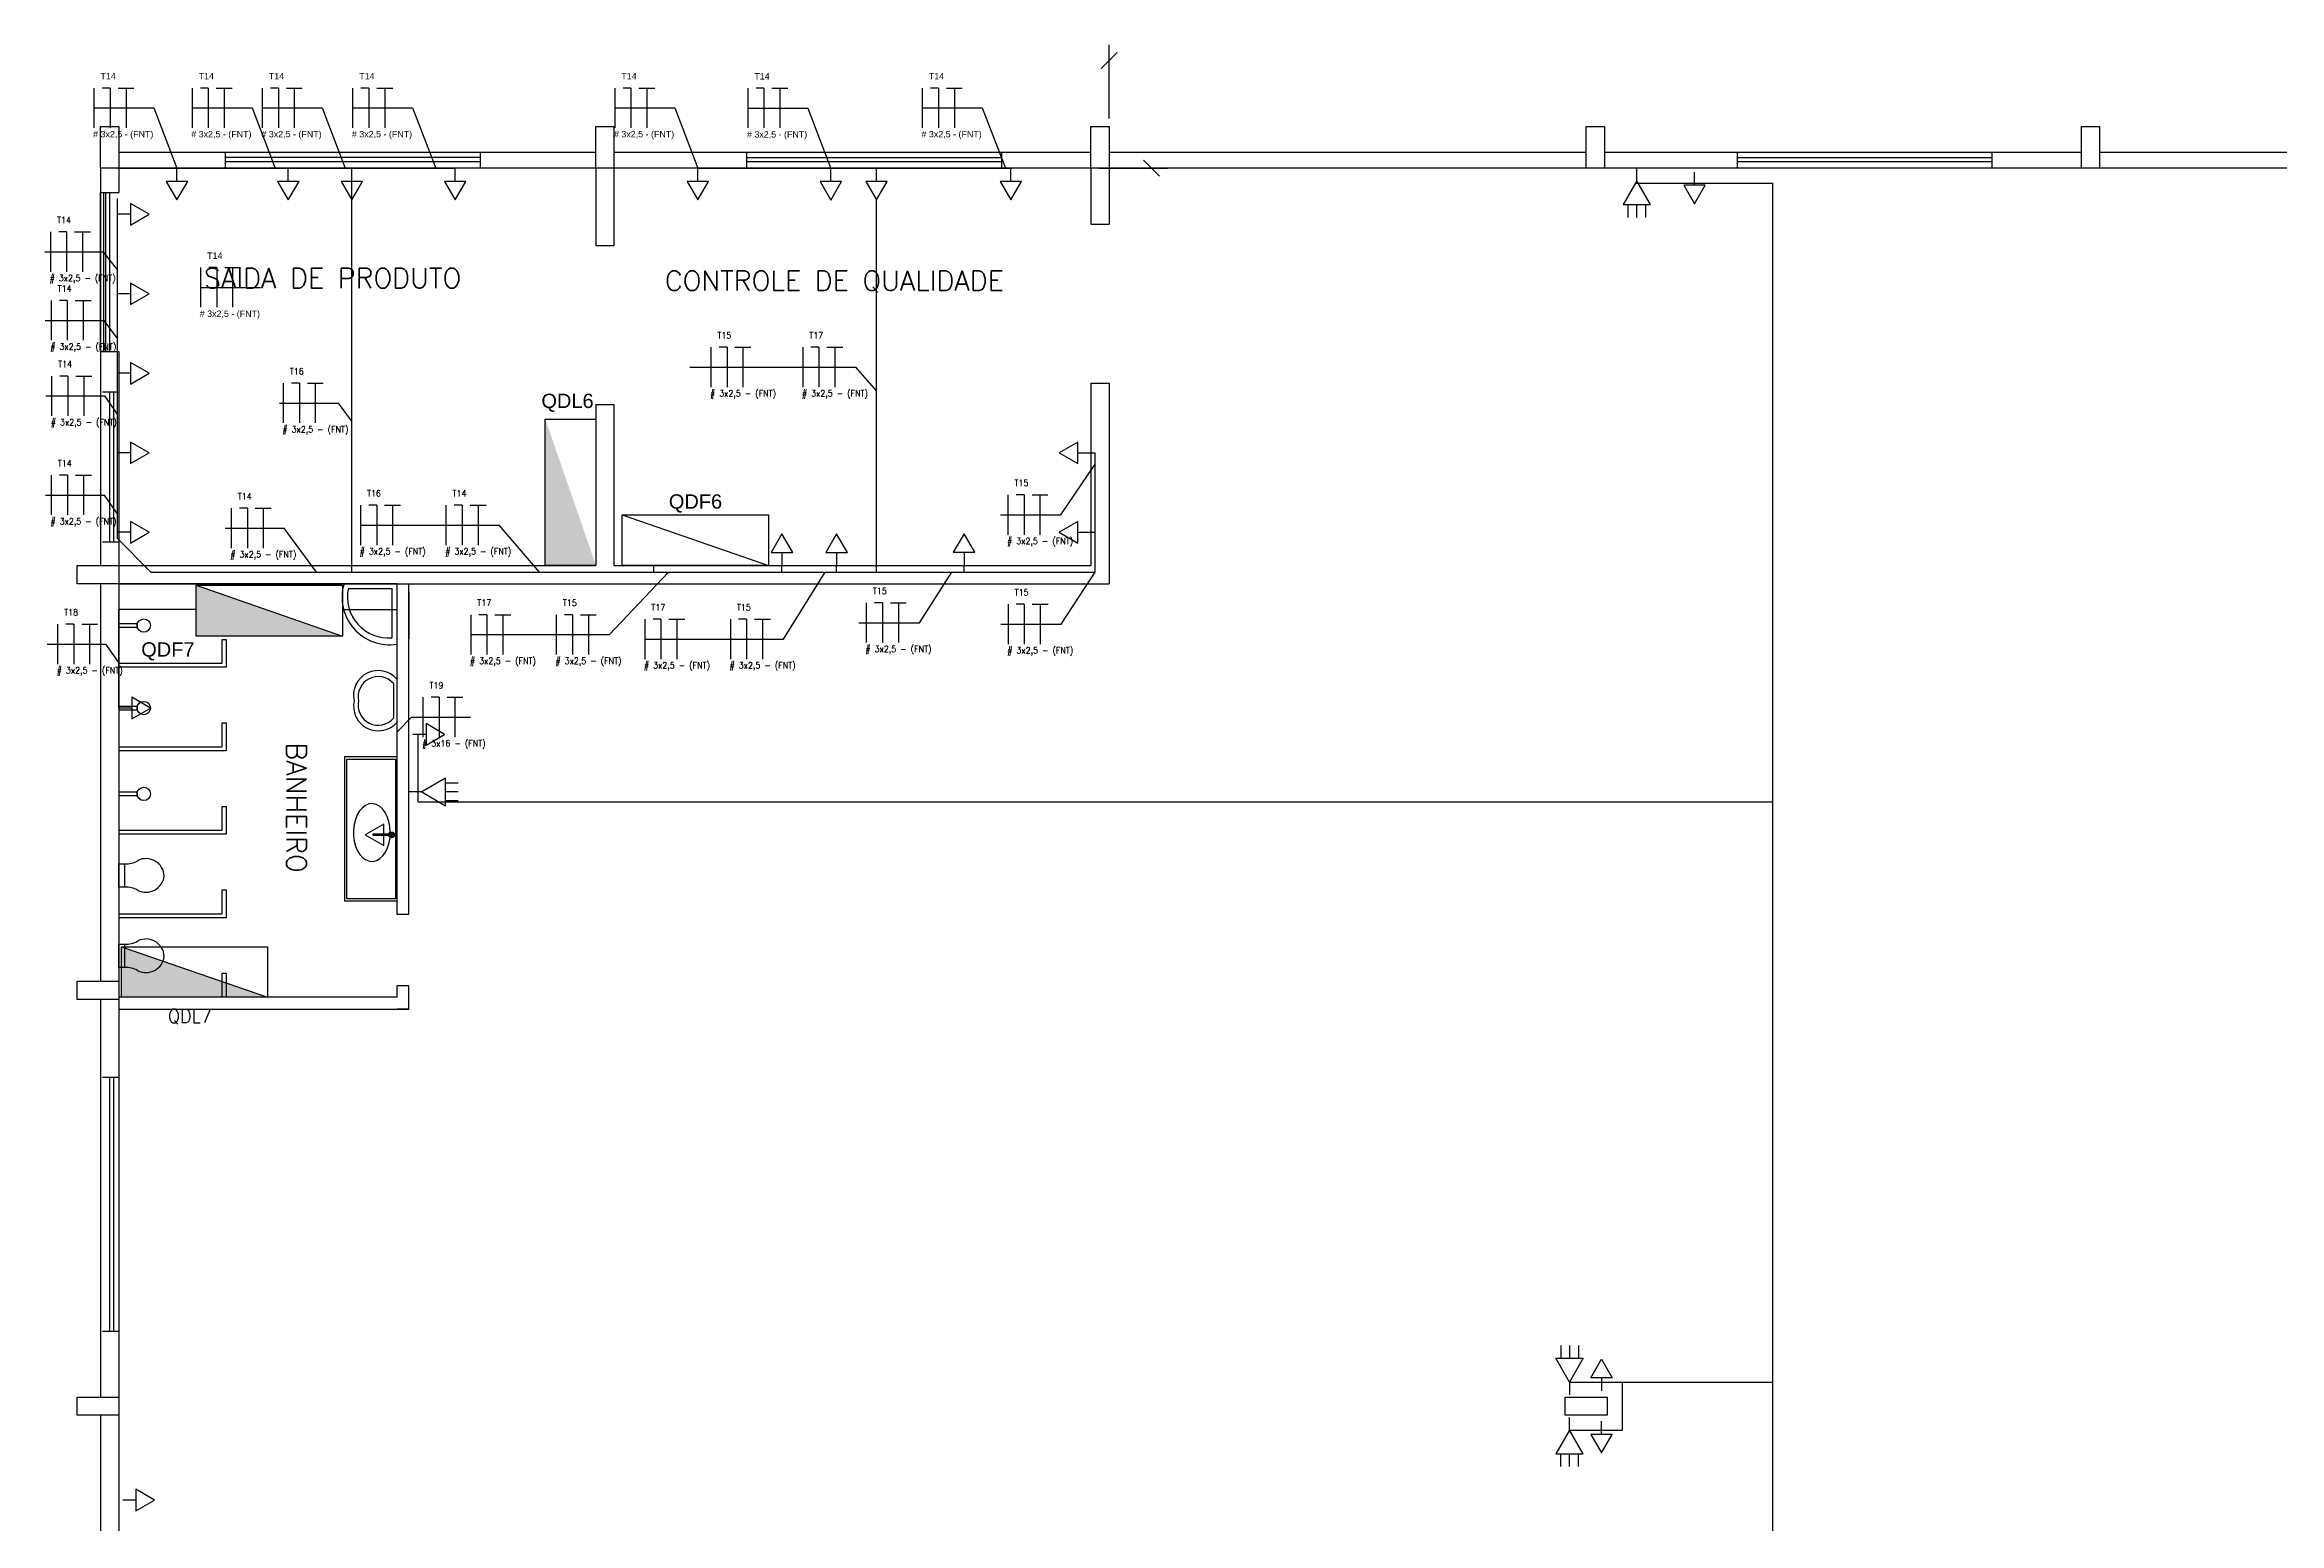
# Model space of a CAD drawing. Extents: x -646 to 641, y -554 to 322.
# Drawn here: x 355.84 to 383.95, y 109.43 to 128.03 of the extents above; entities that cross this region are included whole.
import ezdxf

# ---------------------------------------------------------------- set-up
doc = ezdxf.new("R2010")
doc.units = 0
doc.header["$MEASUREMENT"] = 0
for name, color, linetype in [('_ARQ', 5, 'Continuous'), ('_ARQ-TEXTO', 4, 'Continuous'), ('_COTAS', 4, 'Continuous'), ('_ELT-PONTO', 2, 'Continuous'), ('_ELT-PONTO-TEXTO', 4, 'Continuous'), ('_ELT_ELETRODUTOS', 6, 'Continuous'), ('ELET_FIAÇÃO', 1, 'Continuous')]:
    doc.layers.add(name, color=color, linetype=linetype)
doc.styles.add('textstyle3', font='romans')
doc.styles.add('textstyle4', font='arial.ttf')
doc.styles.add('textstyle6', font='Standard')

# ---------------------------------------------------------------- blocks, each defined once
blk = doc.blocks.new('_OBLIQUE')
at = {"color": 0, "linetype": 'ByBlock'}
blk.add_line((-0.5, -0.5), (0.5, 0.5), dxfattribs=at)
blk = doc.blocks.new('TOM_Monof_baixa')
at = {"layer": '_ELT-PONTO'}
for p, q in [((0.166, 0), (0, 0)), ((0.399, 0), (0.166, 0.135)), ((0.166, 0.135), (0.166, -0.135)), ((0.166, -0.135), (0.399, 0))]:
    blk.add_line(p, q, dxfattribs=at)
blk = doc.blocks.new('FIACAO_LAMP_FNT')
at = {"layer": 'ELET_FIAÇÃO', "color": 4, "linetype": 'Continuous'}
for p, q in [((0, -0.25), (0, 0.25)), ((0.2, 0.25), (0.1, 0.25)), ((0.2, 0.25), (0.2, -0.25)), ((0.3, 0.25), (0.5, 0.25)), ((0.4, 0.25), (0.4, -0.25))]:
    blk.add_line(p, q, dxfattribs=at)
at = {"layer": 'ELET_FIAÇÃO', "color": 4, "linetype": 'Continuous', "style": 'textstyle4'}
for tag, p in [('C', (0.079, 0.36)), ('B', (-0.014, -0.37))]:
    blk.add_attdef(tag, p, '', height=0.08, dxfattribs=at)
blk = doc.blocks.new('TOM_Trif_Baixa')
at = {"layer": '_ELT-PONTO'}
for p, q in [((-0.619, 0.111), (-0.459, 0.111)), ((-0.619, 0), (-0.459, 0)), ((-0.16, 0), (0, 0)), ((-0.619, -0.111), (-0.459, -0.111))]:
    blk.add_line(p, q, dxfattribs=at)
blk.add_lwpolyline([(-0.16, 0), (-0.459, 0.172), (-0.459, -0.172)], close=True, dxfattribs=at)

msp = doc.modelspace()

# ---------------------------------------------------------------- hatches: boundary and pattern name
at = {"layer": '_ELT-PONTO', "linetype": 'Continuous', "transparency": 33554687}
for points in [[(362.133, 123.323), (362.77, 121.483), (362.133, 121.483)], [(359.582, 120.595), (357.742, 121.232), (357.742, 120.595)]]:
    msp.add_hatch(color=256, dxfattribs=at).paths.add_polyline_path(points)
msp.add_hatch(color=256, dxfattribs=at).paths.add_polyline_path([(358.64, 116.05), (356.8, 116.687), (356.8, 116.05)], flags=0)

# ---------------------------------------------------------------- linework, layer by layer
at = {"layer": '_ARQ', "linetype": 'Continuous'}
for p, q in [((369.226, 127.105), (369.226, 128.034)), ((393.914, 126.481), (356.768, 126.481)), ((356.768, 126.481), (356.768, 126.175)), ((362.768, 126.481), (362.768, 125.507)), ((362.997, 126.481), (362.997, 125.507)), ((368.997, 126.481), (368.997, 125.775)), ((369.097, 126.481), (369.96, 126.481)), ((369.226, 126.481), (369.226, 125.775)), ((356.539, 126.175), (356.768, 126.175)), ((356.578, 124.175), (356.578, 126.175)), ((356.604, 124.175), (356.604, 126.175)), ((368.997, 125.775), (369.226, 125.775)), ((362.768, 125.507), (362.997, 125.507)), ((356.539, 124.175), (356.768, 124.175)), ((356.768, 124.175), (356.768, 87.611)), ((368.997, 123.775), (368.997, 121.481)), ((368.997, 123.775), (369.226, 123.775)), ((369.226, 123.775), (369.226, 121.252)), ((362.768, 123.507), (362.768, 121.481)), ((362.768, 123.507), (362.997, 123.507)), ((362.997, 123.507), (362.997, 121.481)), ((356.768, 121.481), (362.768, 121.481)), ((362.997, 121.481), (368.997, 121.481)), ((356.768, 121.252), (369.226, 121.252)), ((359.656, 121.195), (360.208, 121.195)), ((360.208, 120.573), (360.208, 121.195)), ((360.418, 121.152), (360.418, 120.559)), ((360.223, 119.998), (360.223, 119.56)), ((359.969, 118.106), (360.166, 118.106)), ((359.969, 118.084), (359.969, 118.106)), ((360.165, 118.084), (359.969, 118.084)), ((360.179, 118.094), (360.163, 118.094)), ((360.179, 118.093), (360.163, 118.093)), ((360.179, 118.092), (360.163, 118.092)), ((360.173, 118.118), (360.184, 118.106)), ((360.173, 118.068), (360.184, 118.079)), ((360.174, 118.118), (360.185, 118.107)), ((360.174, 118.067), (360.185, 118.078)), ((360.175, 118.12), (360.186, 118.108)), ((360.175, 118.066), (360.186, 118.078)), ((360.198, 118.113), (360.198, 118.129)), ((360.198, 118.057), (360.198, 118.072)), ((360.2, 118.113), (360.2, 118.129)), ((360.2, 118.057), (360.2, 118.072)), ((360.201, 118.113), (360.201, 118.129)), ((360.201, 118.057), (360.201, 118.072)), ((360.213, 118.108), (360.225, 118.119)), ((360.213, 118.078), (360.224, 118.066)), ((360.214, 118.107), (360.226, 118.118)), ((360.214, 118.078), (360.225, 118.067)), ((360.215, 118.106), (360.227, 118.117)), ((360.215, 118.079), (360.226, 118.068)), ((360.22, 118.094), (360.236, 118.094)), ((360.22, 118.093), (360.236, 118.093)), ((360.22, 118.092), (360.236, 118.092)), ((360.268, 116.052), (360.268, 116.194)), ((360.418, 115.902), (360.418, 116.194))]:
    msp.add_line(p, q, dxfattribs=at)
at = {"layer": '_ARQ'}
for p, q in [((356.768, 126.681), (362.768, 126.681)), ((358.112, 126.481), (358.112, 126.684)), ((358.112, 126.619), (361.309, 126.619)), ((358.112, 126.565), (361.309, 126.565)), ((361.312, 126.684), (361.312, 126.481)), ((362.997, 126.681), (368.997, 126.681)), ((364.67, 126.478), (364.67, 126.681)), ((364.67, 126.616), (367.867, 126.616)), ((364.67, 126.563), (367.867, 126.563)), ((367.87, 126.681), (367.87, 126.478)), ((369.226, 126.681), (375.226, 126.681)), ((375.456, 126.681), (381.456, 126.681)), ((377.129, 126.478), (377.129, 126.681)), ((377.129, 126.616), (380.326, 126.616)), ((377.129, 126.563), (380.326, 126.563)), ((380.329, 126.681), (380.329, 126.478)), ((381.685, 126.681), (387.685, 126.681)), ((356.539, 126.481), (356.539, 121.481)), ((356.565, 123.667), (356.768, 123.667)), ((356.65, 123.667), (356.65, 121.776)), ((356.703, 123.667), (356.703, 121.776)), ((356.768, 121.774), (356.565, 121.774)), ((356.539, 121.252), (356.539, 116.252)), ((356.768, 121.252), (356.768, 112.902)), ((360.268, 121.252), (356.768, 121.252)), ((360.268, 117.094), (360.268, 121.252)), ((360.418, 117.094), (360.418, 121.252)), ((356.768, 120.752), (356.998, 120.752)), ((356.998, 120.702), (356.774, 120.702)), ((356.998, 120.752), (356.998, 120.702)), ((358.068, 120.252), (358.068, 120.552)), ((358.068, 120.552), (358.118, 120.552)), ((358.118, 120.552), (358.118, 120.202)), ((356.768, 120.252), (358.068, 120.252)), ((358.118, 120.202), (356.768, 120.202)), ((356.768, 119.714), (356.998, 119.714)), ((356.998, 119.664), (356.774, 119.664)), ((356.998, 119.714), (356.998, 119.664)), ((358.068, 119.502), (358.118, 119.502)), ((358.068, 119.202), (358.068, 119.502)), ((358.118, 119.502), (358.118, 119.152)), ((356.768, 119.202), (358.068, 119.202)), ((358.118, 119.152), (356.768, 119.152)), ((359.607, 119.077), (359.607, 117.26)), ((360.268, 119.077), (359.607, 119.077)), ((356.768, 118.634), (356.998, 118.634)), ((356.998, 118.634), (356.998, 118.584)), ((356.998, 118.584), (356.774, 118.584)), ((358.068, 118.452), (358.118, 118.452)), ((358.068, 118.152), (358.068, 118.452)), ((358.118, 118.452), (358.118, 118.102)), ((356.768, 118.152), (358.068, 118.152)), ((358.118, 118.102), (356.768, 118.102)), ((358.068, 117.102), (358.068, 117.402)), ((358.068, 117.402), (358.118, 117.402)), ((358.118, 117.402), (358.118, 117.052)), ((360.268, 117.26), (359.607, 117.26)), ((356.768, 117.102), (358.068, 117.102)), ((358.118, 117.052), (356.768, 117.052)), ((360.418, 117.094), (360.268, 117.094)), ((358.068, 116.352), (358.118, 116.352)), ((358.068, 116.052), (358.068, 116.352)), ((358.118, 116.352), (358.118, 116.052)), ((360.418, 116.194), (360.268, 116.194)), ((356.539, 116.022), (356.539, 111.022)), ((360.268, 116.052), (356.768, 116.052)), ((356.768, 115.902), (360.418, 115.902)), ((360.418, 115.902), (360.268, 115.902)), ((356.565, 115.046), (356.768, 115.046)), ((356.65, 115.046), (356.65, 111.849)), ((356.703, 115.046), (356.703, 111.849)), ((356.768, 111.846), (356.565, 111.846)), ((356.539, 110.793), (356.539, 105.793))]:
    msp.add_line(p, q, dxfattribs=at)
for points in [[(356.768, 127.005), (356.768, 126.481), (356.539, 126.481), (356.539, 127.005)], [(362.997, 127.005), (362.997, 126.481), (362.768, 126.481), (362.768, 127.005)], [(369.226, 127.005), (369.226, 126.481), (368.997, 126.481), (368.997, 127.005)], [(375.456, 127.005), (375.456, 126.481), (375.226, 126.481), (375.226, 127.005)], [(381.685, 127.005), (381.685, 126.481), (381.456, 126.481), (381.456, 127.005)], [(356.244, 121.481), (356.768, 121.481), (356.768, 121.252), (356.244, 121.252)], [(356.841, 117.731), (356.841, 117.436), (356.768, 117.436), (356.768, 117.731)], [(356.841, 116.72), (356.841, 116.425), (356.768, 116.425), (356.768, 116.72)], [(356.244, 116.252), (356.768, 116.252), (356.768, 116.022), (356.244, 116.022)], [(356.244, 111.022), (356.768, 111.022), (356.768, 110.793), (356.244, 110.793)], [(374.964, 111.022), (375.489, 111.022), (375.489, 110.793), (374.964, 110.793)]]:
    msp.add_lwpolyline(points, close=True, dxfattribs=at)
at = {"layer": '_ARQ', "linetype": 'Continuous'}
for points in [[(356.539, 126.175), (356.653, 126.175), (356.653, 124.175), (356.539, 124.175)], [(359.638, 119.045), (360.248, 119.045), (360.248, 117.291), (359.638, 117.291)]]:
    msp.add_lwpolyline(points, close=True, dxfattribs=at)
at = {"layer": '_ARQ'}
for centre in [(357.082, 120.727), (357.082, 119.689), (357.082, 118.609)]:
    msp.add_circle(centre, 0.0841, dxfattribs=at)
at = {"layer": '_ARQ', "linetype": 'Continuous'}
for radius in [0.0363, 0.0206]:
    msp.add_circle((360.2, 118.093), radius, dxfattribs=at)
for centre, radius, start, end in [((360.172, 121.081), 0.596, 163.3317, 279.2567), ((360.158, 121.085), 0.514, 167.6282, 275.6183)]:
    msp.add_arc(centre, radius, start, end, dxfattribs=at)
at = {"layer": '_ARQ'}
for centre, radius, start, end in [((360.031, 119.85), 0.311, 40.5713, 192.607), ((360.031, 119.833), 0.252, 40.5713, 192.607), ((360.032, 119.714), 0.311, 167.4754, 319.5111), ((360.031, 119.724), 0.252, 167.4754, 319.5111), ((357.109, 117.564), 0.231, 2.7533, 115.848), ((356.865, 117.995), 0.265, 264.7974, 302.622), ((357.109, 117.605), 0.233, 244.4474, 352.0129), ((356.865, 117.171), 0.265, 57.378, 95.2026), ((356.865, 116.984), 0.265, 264.7974, 302.622), ((357.109, 116.553), 0.231, 2.7533, 115.848), ((356.865, 116.16), 0.265, 57.378, 95.2026), ((357.109, 116.594), 0.233, 244.4474, 352.0129)]:
    msp.add_arc(centre, radius, start, end, dxfattribs=at)
at = {"layer": '_ARQ', "linetype": 'Continuous'}
msp.add_ellipse((359.951, 118.123), major_axis=(0, -0.364), ratio=0.6369, start_param=1.574969, end_param=7.687357, dxfattribs=at)
at = {"layer": '_ELT-PONTO', "linetype": 'Continuous'}
for p, q in [((363.1, 122.121), (364.94, 121.481)), ((357.742, 121.235), (359.582, 120.595)), ((356.8, 116.687), (358.64, 116.05))]:
    msp.add_line(p, q, dxfattribs=at)
for points in [[(362.133, 121.483), (362.133, 123.323), (362.77, 123.323), (362.77, 121.483)], [(363.1, 121.481), (363.1, 122.121), (364.94, 122.121), (364.94, 121.481)], [(357.742, 120.595), (357.742, 121.235), (359.582, 121.235), (359.582, 120.595)], [(356.8, 116.05), (356.8, 116.687), (358.64, 116.687), (358.64, 116.05)]]:
    msp.add_lwpolyline(points, close=True, dxfattribs=at)
at = {"layer": '_ELT_ELETRODUTOS', "linetype": 'Continuous'}
for p, q in [((356.459, 127.239), (357.209, 127.239)), ((357.209, 127.239), (357.5, 126.481)), ((357.694, 127.239), (358.444, 127.239)), ((358.444, 127.239), (358.735, 126.481)), ((358.576, 127.239), (359.326, 127.239)), ((359.326, 127.239), (359.616, 126.481)), ((359.714, 127.239), (360.464, 127.239)), ((360.464, 127.239), (360.754, 126.481)), ((363.011, 127.239), (363.761, 127.239)), ((363.761, 127.239), (364.052, 126.481)), ((364.684, 127.236), (365.434, 127.236)), ((365.434, 127.236), (365.725, 126.478)), ((366.879, 127.239), (367.629, 127.239)), ((367.629, 127.239), (367.92, 126.481)), ((356.75, 126.481), (361, 126.481)), ((359.7, 126.1), (359.7, 126.481)), ((364.052, 126.481), (368, 126.481)), ((375.849, 126.294), (377.574, 126.294)), ((377.574, 88.125), (377.574, 126.294)), ((356.75, 121.82), (356.75, 126.1)), ((356.75, 125.2), (356.75, 126.1)), ((359.7, 121.4), (359.7, 126.1)), ((366.3, 121.4), (366.3, 126.1)), ((355.836, 125.428), (356.577, 125.427)), ((356.75, 125.2), (356.577, 125.427)), ((357.8, 124.98), (358.55, 124.98)), ((355.843, 124.566), (356.585, 124.566)), ((356.75, 124.336), (356.585, 124.566)), ((363.952, 123.977), (366.041, 123.977)), ((366.3, 123.68), (366.041, 123.977)), ((355.851, 123.615), (356.592, 123.615)), ((356.75, 123.388), (356.592, 123.615)), ((358.791, 123.525), (359.532, 123.525)), ((359.7, 123.298), (359.532, 123.525)), ((368.997, 122.9), (369.048, 122.9)), ((369.048, 121.4), (369.048, 122.9)), ((369.05, 122.9), (369.05, 122.9)), ((368.62, 122.12), (369.048, 122.757)), ((355.847, 122.368), (356.588, 122.368)), ((356.75, 122.134), (356.588, 122.368)), ((367.861, 122.12), (368.62, 122.12)), ((357.17, 121.4), (356.75, 121.82)), ((358.108, 121.952), (358.85, 121.952)), ((359.257, 121.4), (358.85, 121.952)), ((359.812, 121.99), (361.553, 121.99)), ((362.062, 121.4), (361.553, 121.99)), ((368.997, 121.9), (369.048, 121.9)), ((363.5, 121.4), (363.5, 121.481)), ((365.11, 121.4), (365.11, 121.481)), ((365.798, 121.4), (365.798, 121.481)), ((367.4, 121.4), (367.4, 121.481)), ((357.17, 121.4), (359.7, 121.4)), ((359.7, 121.4), (360, 121.4)), ((360, 121.4), (361.2, 121.4)), ((361.2, 121.4), (366.3, 121.4)), ((362.94, 120.613), (363.684, 121.4)), ((365.129, 120.556), (365.654, 121.4)), ((366.3, 121.4), (369.048, 121.4)), ((366.839, 120.763), (367.247, 121.4)), ((368.623, 120.744), (369.048, 121.4)), ((357.742, 120.93), (356.768, 120.93)), ((356.768, 119.689), (356.768, 120.93)), ((359.582, 120.93), (360.268, 120.93)), ((360.268, 118.093), (360.268, 120.93)), ((361.199, 120.613), (362.94, 120.613)), ((366.079, 120.763), (366.839, 120.763)), ((367.864, 120.744), (368.623, 120.744)), ((355.866, 120.493), (356.607, 120.493)), ((356.768, 120.26), (356.607, 120.493)), ((363.388, 120.556), (365.129, 120.556)), ((360.268, 119.39), (360.45, 119.574)), ((360.45, 119.574), (361.192, 119.573)), ((360.535, 118.51), (360.535, 119.358)), ((360.535, 118.51), (377.574, 118.51)), ((375.018, 111.21), (377.574, 111.21)), ((375.685, 110.605), (375.685, 111.21)), ((375.018, 110.605), (375.685, 110.605))]:
    msp.add_line(p, q, dxfattribs=at)

# ---------------------------------------------------------------- block references
at = {"layer": '_ARQ', "linetype": 'Continuous', "xscale": 0.2, "yscale": 0.2, "zscale": 0.2}
for p, rotation in [((369.226, 127.834), 180), ((369.76, 126.481), 90)]:
    msp.add_blockref('_OBLIQUE', p, dxfattribs=dict(at, rotation=rotation))
at = {"layer": '_COTAS', "linetype": 'Continuous'}
for name, p, rotation in [('TOM_Monof_baixa', (357.5, 126.481), 270), ('TOM_Monof_baixa', (358.9, 126.481), 270), ('TOM_Monof_baixa', (359.7, 126.481), 270), ('TOM_Monof_baixa', (361, 126.481), 270), ('TOM_Monof_baixa', (364.052, 126.481), 270), ('TOM_Monof_baixa', (365.725, 126.478), 270), ('TOM_Monof_baixa', (366.3, 126.481), 270), ('TOM_Monof_baixa', (367.99, 126.481), 270), ('TOM_Trif_Baixa', (375.864, 126.481), 89.99999999999997), ('TOM_Monof_baixa', (376.589, 126.432), 270), ('TOM_Monof_baixa', (368.997, 122.9), 180), ('TOM_Monof_baixa', (368.997, 121.9), 180), ('TOM_Monof_baixa', (365.11, 121.481), 90), ('TOM_Monof_baixa', (365.798, 121.481), 90), ('TOM_Monof_baixa', (367.4, 121.483), 90), ('TOM_Trif_Baixa', (360.418, 118.633), 180), ('TOM_Monof_baixa', (360.268, 118.093), 180), ('TOM_Trif_Baixa', (375.018, 110.766), 89.99999999999997), ('TOM_Monof_baixa', (375.419, 110.717), 270)]:
    msp.add_blockref(name, p, dxfattribs=dict(at, rotation=rotation))
for p in [(356.75, 125.9), (356.75, 124.9), (356.75, 123.9), (356.75, 122.9), (356.75, 121.9), (356.768, 119.689), (360.467, 119.358), (356.817, 109.726)]:
    msp.add_blockref('TOM_Monof_baixa', p, dxfattribs=at)
at = {"layer": '_COTAS', "linetype": 'Continuous', "xscale": -1}
for name, p, rotation in [('TOM_Trif_Baixa', (375.018, 111.05), 90.00000000000006), ('TOM_Monof_baixa', (375.419, 111.099), 270)]:
    msp.add_blockref(name, p, dxfattribs=dict(at, rotation=rotation))
at = {"layer": '_ELT_ELETRODUTOS', "linetype": 'Continuous'}
for p in [(356.459, 127.239), (357.694, 127.239), (358.576, 127.239), (359.714, 127.239), (363.011, 127.239), (364.684, 127.236), (366.879, 127.239), (357.8, 124.98)]:
    msp.add_blockref('FIACAO_LAMP_FNT', p, dxfattribs=at).add_auto_attribs({'B': '# 3x2,5 - (FNT)', 'C': 'T14'})
ref = msp.add_blockref('FIACAO_LAMP_FNT', (355.912, 125.428), dxfattribs=at)
ref.add_attrib('C', 'T14', (355.991, 125.788), dxfattribs={"layer": 'ELET_FIAÇÃO', "color": 4, "linetype": 'Continuous', "height": 0.08, "style": 'textstyle6'})
ref.add_attrib('B', '# 3x2,5 - (FNT)', (355.898, 125.058), dxfattribs={"layer": 'ELET_FIAÇÃO', "color": 4, "linetype": 'Continuous', "height": 0.08, "style": 'textstyle6'})
ref = msp.add_blockref('FIACAO_LAMP_FNT', (355.92, 124.566), dxfattribs=at)
ref.add_attrib('C', 'T14', (355.999, 124.926), dxfattribs={"layer": 'ELET_FIAÇÃO', "color": 4, "linetype": 'Continuous', "height": 0.08, "style": 'textstyle6'})
ref.add_attrib('B', '# 3x2,5 - (FNT)', (355.906, 124.196), dxfattribs={"layer": 'ELET_FIAÇÃO', "color": 4, "linetype": 'Continuous', "height": 0.08, "style": 'textstyle6'})
ref = msp.add_blockref('FIACAO_LAMP_FNT', (364.219, 123.977), dxfattribs=at)
ref.add_attrib('C', 'T15', (364.298, 124.337), dxfattribs={"layer": 'ELET_FIAÇÃO', "color": 4, "linetype": 'Continuous', "height": 0.08, "style": 'textstyle6'})
ref.add_attrib('B', '# 3x2,5 - (FNT)', (364.205, 123.607), dxfattribs={"layer": 'ELET_FIAÇÃO', "color": 4, "linetype": 'Continuous', "height": 0.08, "style": 'textstyle6'})
ref = msp.add_blockref('FIACAO_LAMP_FNT', (365.375, 123.977), dxfattribs=at)
ref.add_attrib('C', 'T17', (365.454, 124.337), dxfattribs={"layer": 'ELET_FIAÇÃO', "color": 4, "linetype": 'Continuous', "height": 0.08, "style": 'textstyle6'})
ref.add_attrib('B', '# 3x2,5 - (FNT)', (365.361, 123.607), dxfattribs={"layer": 'ELET_FIAÇÃO', "color": 4, "linetype": 'Continuous', "height": 0.08, "style": 'textstyle6'})
ref = msp.add_blockref('FIACAO_LAMP_FNT', (355.927, 123.615), dxfattribs=at)
ref.add_attrib('C', 'T14', (356.006, 123.975), dxfattribs={"layer": 'ELET_FIAÇÃO', "color": 4, "linetype": 'Continuous', "height": 0.08, "style": 'textstyle6'})
ref.add_attrib('B', '# 3x2,5 - (FNT)', (355.913, 123.245), dxfattribs={"layer": 'ELET_FIAÇÃO', "color": 4, "linetype": 'Continuous', "height": 0.08, "style": 'textstyle6'})
ref = msp.add_blockref('FIACAO_LAMP_FNT', (358.84, 123.525), dxfattribs=at)
ref.add_attrib('C', 'T16', (358.919, 123.885), dxfattribs={"layer": 'ELET_FIAÇÃO', "color": 4, "linetype": 'Continuous', "height": 0.08, "style": 'textstyle6'})
ref.add_attrib('B', '# 3x2,5 - (FNT)', (358.826, 123.155), dxfattribs={"layer": 'ELET_FIAÇÃO', "color": 4, "linetype": 'Continuous', "height": 0.08, "style": 'textstyle6'})
ref = msp.add_blockref('FIACAO_LAMP_FNT', (355.923, 122.368), dxfattribs=at)
ref.add_attrib('C', 'T14', (356.002, 122.728), dxfattribs={"layer": 'ELET_FIAÇÃO', "color": 4, "linetype": 'Continuous', "height": 0.08, "style": 'textstyle6'})
ref.add_attrib('B', '# 3x2,5 - (FNT)', (355.909, 121.998), dxfattribs={"layer": 'ELET_FIAÇÃO', "color": 4, "linetype": 'Continuous', "height": 0.08, "style": 'textstyle6'})
ref = msp.add_blockref('FIACAO_LAMP_FNT', (367.956, 122.12), dxfattribs=at)
ref.add_attrib('C', 'T15', (368.035, 122.48), dxfattribs={"layer": 'ELET_FIAÇÃO', "color": 4, "linetype": 'Continuous', "height": 0.08, "style": 'textstyle6'})
ref.add_attrib('B', '# 3x2,5 - (FNT)', (367.942, 121.75), dxfattribs={"layer": 'ELET_FIAÇÃO', "color": 4, "linetype": 'Continuous', "height": 0.08, "style": 'textstyle6'})
ref = msp.add_blockref('FIACAO_LAMP_FNT', (358.185, 121.952), dxfattribs=at)
ref.add_attrib('C', 'T14', (358.264, 122.312), dxfattribs={"layer": 'ELET_FIAÇÃO', "color": 4, "linetype": 'Continuous', "height": 0.08, "style": 'textstyle6'})
ref.add_attrib('B', '# 3x2,5 - (FNT)', (358.171, 121.582), dxfattribs={"layer": 'ELET_FIAÇÃO', "color": 4, "linetype": 'Continuous', "height": 0.08, "style": 'textstyle6'})
ref = msp.add_blockref('FIACAO_LAMP_FNT', (359.812, 121.99), dxfattribs=at)
ref.add_attrib('C', 'T16', (359.891, 122.35), dxfattribs={"layer": 'ELET_FIAÇÃO', "color": 4, "linetype": 'Continuous', "height": 0.08, "style": 'textstyle6'})
ref.add_attrib('B', '# 3x2,5 - (FNT)', (359.798, 121.62), dxfattribs={"layer": 'ELET_FIAÇÃO', "color": 4, "linetype": 'Continuous', "height": 0.08, "style": 'textstyle6'})
ref = msp.add_blockref('FIACAO_LAMP_FNT', (360.888, 121.99), dxfattribs=at)
ref.add_attrib('C', 'T14', (360.967, 122.35), dxfattribs={"layer": 'ELET_FIAÇÃO', "color": 4, "linetype": 'Continuous', "height": 0.08, "style": 'textstyle6'})
ref.add_attrib('B', '# 3x2,5 - (FNT)', (360.874, 121.62), dxfattribs={"layer": 'ELET_FIAÇÃO', "color": 4, "linetype": 'Continuous', "height": 0.08, "style": 'textstyle6'})
ref = msp.add_blockref('FIACAO_LAMP_FNT', (366.174, 120.763), dxfattribs=at)
ref.add_attrib('C', 'T15', (366.253, 121.123), dxfattribs={"layer": 'ELET_FIAÇÃO', "color": 4, "linetype": 'Continuous', "height": 0.08, "style": 'textstyle6'})
ref.add_attrib('B', '# 3x2,5 - (FNT)', (366.16, 120.393), dxfattribs={"layer": 'ELET_FIAÇÃO', "color": 4, "linetype": 'Continuous', "height": 0.08, "style": 'textstyle6'})
ref = msp.add_blockref('FIACAO_LAMP_FNT', (367.958, 120.744), dxfattribs=at)
ref.add_attrib('C', 'T15', (368.037, 121.104), dxfattribs={"layer": 'ELET_FIAÇÃO', "color": 4, "linetype": 'Continuous', "height": 0.08, "style": 'textstyle6'})
ref.add_attrib('B', '# 3x2,5 - (FNT)', (367.944, 120.374), dxfattribs={"layer": 'ELET_FIAÇÃO', "color": 4, "linetype": 'Continuous', "height": 0.08, "style": 'textstyle6'})
ref = msp.add_blockref('FIACAO_LAMP_FNT', (356.001, 120.493), dxfattribs=at)
ref.add_attrib('C', 'T18', (356.08, 120.853), dxfattribs={"layer": 'ELET_FIAÇÃO', "color": 4, "linetype": 'Continuous', "height": 0.08, "style": 'textstyle6'})
ref.add_attrib('B', '# 3x2,5 - (FNT)', (355.987, 120.123), dxfattribs={"layer": 'ELET_FIAÇÃO', "color": 4, "linetype": 'Continuous', "height": 0.08, "style": 'textstyle6'})
ref = msp.add_blockref('FIACAO_LAMP_FNT', (361.199, 120.613), dxfattribs=at)
ref.add_attrib('C', 'T17', (361.278, 120.973), dxfattribs={"layer": 'ELET_FIAÇÃO', "color": 4, "linetype": 'Continuous', "height": 0.08, "style": 'textstyle6'})
ref.add_attrib('B', '# 3x2,5 - (FNT)', (361.185, 120.243), dxfattribs={"layer": 'ELET_FIAÇÃO', "color": 4, "linetype": 'Continuous', "height": 0.08, "style": 'textstyle6'})
ref = msp.add_blockref('FIACAO_LAMP_FNT', (362.275, 120.613), dxfattribs=at)
ref.add_attrib('C', 'T15', (362.354, 120.973), dxfattribs={"layer": 'ELET_FIAÇÃO', "color": 4, "linetype": 'Continuous', "height": 0.08, "style": 'textstyle6'})
ref.add_attrib('B', '# 3x2,5 - (FNT)', (362.261, 120.243), dxfattribs={"layer": 'ELET_FIAÇÃO', "color": 4, "linetype": 'Continuous', "height": 0.08, "style": 'textstyle6'})
ref = msp.add_blockref('FIACAO_LAMP_FNT', (363.388, 120.556), dxfattribs=at)
ref.add_attrib('C', 'T17', (363.467, 120.916), dxfattribs={"layer": 'ELET_FIAÇÃO', "color": 4, "linetype": 'Continuous', "height": 0.08, "style": 'textstyle6'})
ref.add_attrib('B', '# 3x2,5 - (FNT)', (363.374, 120.186), dxfattribs={"layer": 'ELET_FIAÇÃO', "color": 4, "linetype": 'Continuous', "height": 0.08, "style": 'textstyle6'})
ref = msp.add_blockref('FIACAO_LAMP_FNT', (364.465, 120.556), dxfattribs=at)
ref.add_attrib('C', 'T15', (364.544, 120.916), dxfattribs={"layer": 'ELET_FIAÇÃO', "color": 4, "linetype": 'Continuous', "height": 0.08, "style": 'textstyle6'})
ref.add_attrib('B', '# 3x2,5 - (FNT)', (364.451, 120.186), dxfattribs={"layer": 'ELET_FIAÇÃO', "color": 4, "linetype": 'Continuous', "height": 0.08, "style": 'textstyle6'})
ref = msp.add_blockref('FIACAO_LAMP_FNT', (360.597, 119.574), dxfattribs=at)
ref.add_attrib('C', 'T19', (360.676, 119.934), dxfattribs={"layer": 'ELET_FIAÇÃO', "color": 4, "linetype": 'Continuous', "height": 0.08, "style": 'textstyle6'})
ref.add_attrib('B', '# 3x16 - (FNT)', (360.583, 119.204), dxfattribs={"layer": 'ELET_FIAÇÃO', "color": 4, "linetype": 'Continuous', "height": 0.08, "style": 'textstyle6'})

# ---------------------------------------------------------------- texts
at = {"layer": '_ARQ-TEXTO', "style": 'textstyle3'}
for s, p in [('SAIDA DE PRODUTO', (357.84, 124.973)), ('CONTROLE DE QUALIDADE', (363.637, 124.94))]:
    msp.add_text(s, height=0.25, dxfattribs=at).set_placement(p)
msp.add_text('BANHEIRO', height=0.25, rotation=270, dxfattribs=at).set_placement((358.879, 119.256))
at = {"layer": '_ELT-PONTO-TEXTO', "style": 'textstyle6'}
msp.add_text('QDL7', height=0.176, dxfattribs=at).set_placement((357.387, 115.727))
at = {"layer": '_ELT-PONTO-TEXTO', "linetype": 'Continuous', "char_height": 0.18, "width": 2, "attachment_point": 7, "style": 'textstyle4'}
for s, insert in [('QDL6', (362.084, 123.414)), ('QDF6', (363.687, 122.148)), ('QDF7', (357.05, 120.287))]:
    msp.add_mtext(s, dxfattribs=dict(at, insert=insert))

doc.saveas('drawing.dxf')
